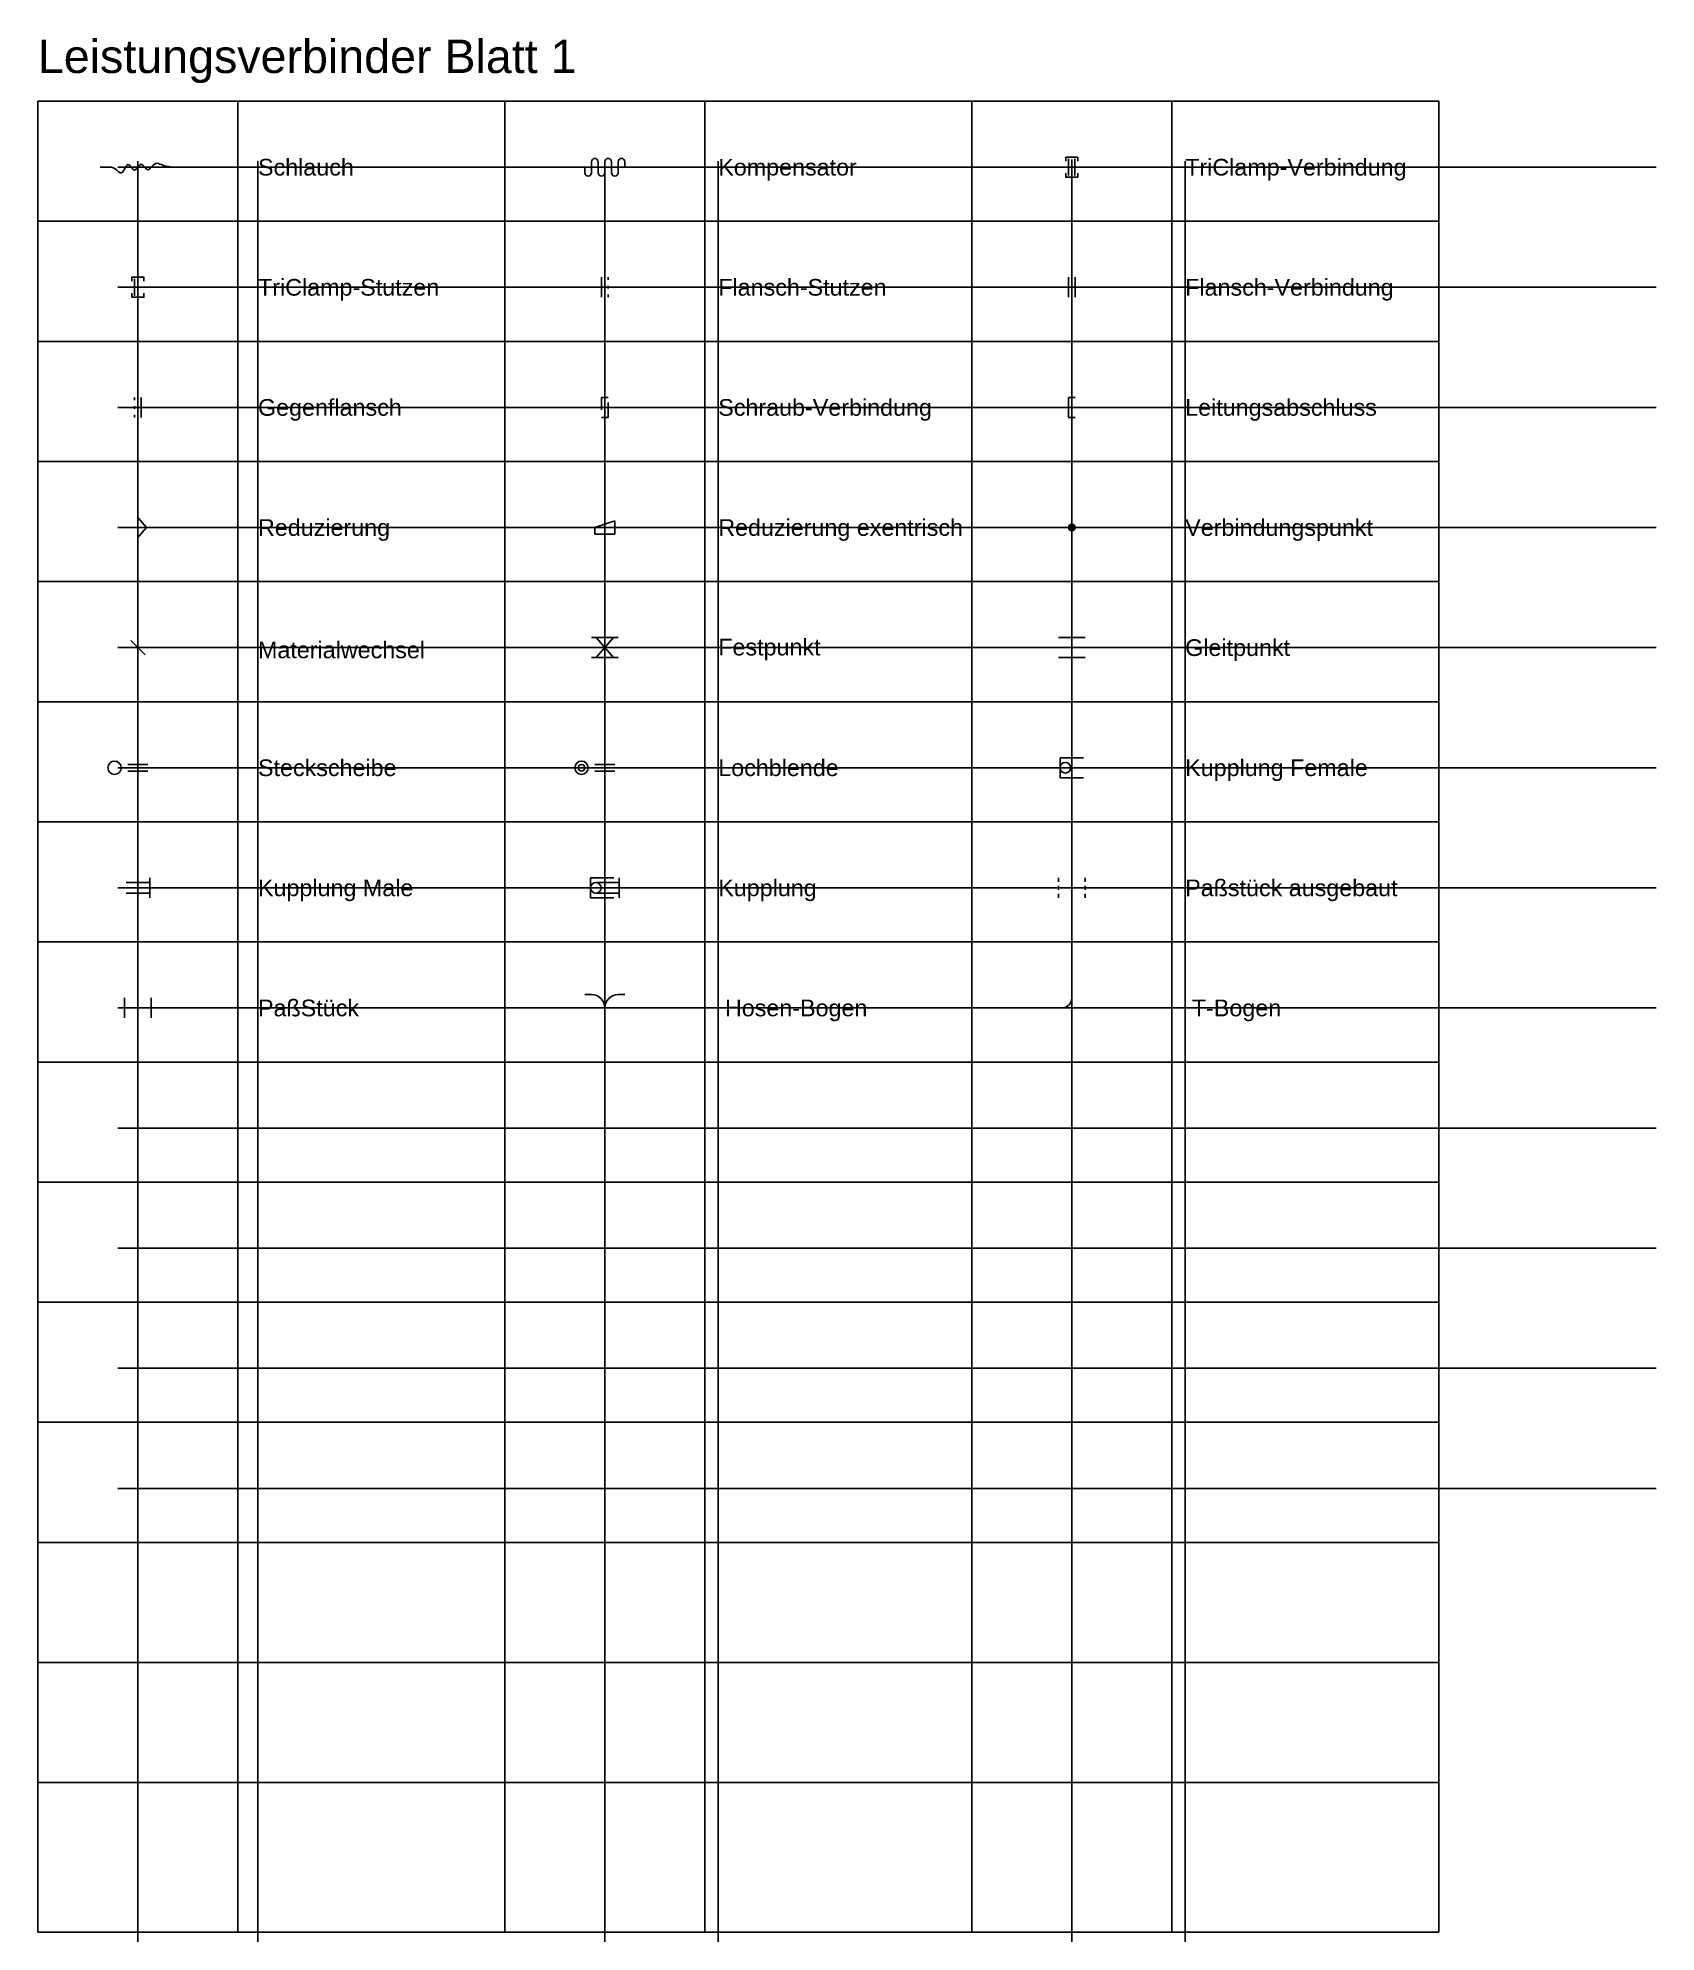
# Model space of a CAD drawing. Header units: millimetres. Extents: x 5800 to 17930, y 330 to 14524.
import ezdxf
from ezdxf.enums import TextEntityAlignment as Align

# ---------------------------------------------------------------- set-up
doc = ezdxf.new("R2010")
doc.units = ezdxf.units.MM
doc.layers.add('Z_Format', color=7, linetype='Continuous', plot=False)
doc.styles.get("Standard").update_dxf_attribs({"font": 'arial.ttf'})

# ---------------------------------------------------------------- blocks, each defined once
blk = doc.blocks.new('Kompensator')
for p, q in [((-200, 0), (-150, 0)), ((-150, 0), (-150, -41)), ((-100, 41), (-100, -41)), ((-50, 41), (-50, -41)), ((0, 41), (0, -41)), ((50, 41), (50, -41)), ((100, 41), (100, -41)), ((150, 41), (150, 0)), ((150, 0), (200, 0))]:
    blk.add_line(p, q)
for centre, start, end in [((-75, 41), 0, 180), ((25, 41), 0, 180), ((125, 41), 0, 180), ((-125, -41), 180, 0), ((-25, -41), 180, 0), ((75, -41), 180, 0)]:
    blk.add_arc(centre, 25, start, end)
blk = doc.blocks.new('Reduzierung')
for p, q in [((-32.5, 75), (32.5, 0)), ((-32.5, -75), (-32.5, 75)), ((32.5, 0), (-32.5, -75))]:
    blk.add_line(p, q)
blk = doc.blocks.new('TriClamp-Verbindung')
for p, q in [((-24, 63), (-24, -63)), ((24, 63), (24, -63))]:
    blk.add_line(p, q)
for points in [[(-45, 45), (-45, 75), (45, 75), (45, 45)], [(45, -45), (45, -75), (-45, -75), (-45, -45)]]:
    blk.add_lwpolyline(points)
blk = doc.blocks.new('Flansch-Stutzen')
for p, q in [((75, 0), (0, 0)), ((75, 75), (75, -75)), ((75, 75), (75, -75)), ((125, 55), (125, 75)), ((125, -10), (125, 10)), ((125, -75), (125, -55))]:
    blk.add_line(p, q)
blk = doc.blocks.new('Flansch-Verbindung')
for p, q in [((-25, 75), (-25, -75)), ((25, 75), (25, -75))]:
    blk.add_line(p, q)
blk = doc.blocks.new('TriClamp-Stutzen')
for p, q in [((81, 0), (0, 0)), ((81, 63), (81, -63))]:
    blk.add_line(p, q)
for points in [[(61, 45), (61, 75), (151, 75), (151, 45)], [(151, -45), (151, -75), (61, -75), (61, -45)]]:
    blk.add_lwpolyline(points)
blk = doc.blocks.new('Schlauch')
blk.add_line((-200, 0), (-284, 0))
blk.add_open_spline([(-200, 0), (-167, 0), (-123, -91), (-75, 73), (-25, -68), (25, 66), (76, -66), (125, 66), (200, 0), (284, 0)], degree=3, knots=[0, 0, 0, 0, 99.693728, 240.247481, 380.801234, 521.354988, 661.908741, 802.462494, 902.156222, 902.156222, 902.156222, 902.156222])
blk = doc.blocks.new('Verbindungspunkt')
h = blk.add_hatch(color=256)
h.dxf.hatch_style = 1
h.paths.add_polyline_path([(-25, 0, 1), (25, 0, 1)])
at = {"transparency": 33554687}
blk.add_circle((0, 0), 25, dxfattribs=at)
blk = doc.blocks.new('Materialwechsel')
blk.add_line((-53, 53), (53, -53))
blk = doc.blocks.new('Leitungsabschluss')
for p, q in [((-75, 75), (-25, 75)), ((-75, 75), (-75, -75)), ((0, 0), (-75, 0)), ((-25, -75), (-75, -75))]:
    blk.add_line(p, q)
blk = doc.blocks.new('Festpunkt')
for p, q in [((65, 75), (-65, -75)), ((65, -75), (-65, 75)), ((50, 0), (-50, 0)), ((100, -75), (-100, -75))]:
    blk.add_line(p, q)
blk.add_lwpolyline([(100, 75), (-100, 75)])
blk = doc.blocks.new('Gleitpunkt')
for p, q in [((-100, 75), (100, 75)), ((50, 0), (-50, 0)), ((-100, -75), (100, -75))]:
    blk.add_line(p, q)
blk = doc.blocks.new('Gegenflansch')
for p, q in [((0, 75), (0, 55)), ((0, 10), (0, -10)), ((50, 75), (50, -75)), ((0, -55), (0, -75))]:
    blk.add_line(p, q)
blk = doc.blocks.new('Schraub-Verbindung')
for p, q in [((-25, 75), (25, 75)), ((-25, 75), (-25, -18.75)), ((25, 37.5), (25, -75)), ((25, -75), (-25, -75))]:
    blk.add_line(p, q)
blk = doc.blocks.new('Kupplung Female')
at = {"color": 7, "linetype": 'Continuous'}
for p, q in [((0, 75), (175, 75)), ((0, -75), (0, 75)), ((175, -75), (0, -75))]:
    blk.add_line(p, q, dxfattribs=at)
blk.add_circle((40, 0), 40)
blk = doc.blocks.new('Kupplung Male')
at = {"color": 7, "linetype": 'Continuous'}
for p, q in [((-175, 40), (0, 40)), ((0, -40), (-175, -40))]:
    blk.add_line(p, q, dxfattribs=at)
blk.add_line((0, 75), (0, -75))
blk = doc.blocks.new('Kupplung')
at = {"color": 7, "linetype": 'Continuous'}
for p, q in [((-107.5, 75), (67.5, 75)), ((-67.5, 40), (107.5, 40)), ((67.5, -75), (-107.5, -75)), ((107.5, -40), (-67.5, -40))]:
    blk.add_line(p, q, dxfattribs=at)
for p, q in [((-107.5, 75), (-107.5, -75)), ((107.5, 75), (107.5, -75))]:
    blk.add_line(p, q)
blk.add_circle((-67.5, 0), 40)
blk = doc.blocks.new('Steckscheibe')
for p, q in [((41, 0), (-125, 0)), ((-75, 25), (75, 25)), ((-75, -25), (75, -25))]:
    blk.add_line(p, q)
blk.add_circle((-175, 0), 50)
blk = doc.blocks.new('Lochblende')
for p, q in [((41, 0), (-125, 0)), ((-75, 25), (75, 25)), ((-75, -25), (75, -25))]:
    blk.add_line(p, q)
for radius in [50, 25]:
    blk.add_circle((-175, 0), radius)
blk = doc.blocks.new('Reduzierung exentrisch')
for p, q in [((75, 75), (-75, 25)), ((-75, -25), (-75, 25)), ((75, -25), (75, 75)), ((75, -25), (-75, -25))]:
    blk.add_line(p, q)
blk = doc.blocks.new('Paßstück')
for p, q in [((-75, 100), (75, 100)), ((0, 100), (0, -100)), ((-75, -100), (75, -100))]:
    blk.add_line(p, q)
blk = doc.blocks.new('PaßStück ausgebaut')
for p, q in [((-45, 100), (-75, 100)), ((-15, 100), (15, 100)), ((0, 60), (0, 100)), ((0, 20), (0, -20)), ((45, 100), (75, 100)), ((-45, -100), (-75, -100)), ((-15, -100), (15, -100)), ((0, -60), (0, -100)), ((45, -100), (75, -100))]:
    blk.add_line(p, q)
blk = doc.blocks.new('Hosen-Bogen')
for p, q in [((-150, 100), (-100, 100)), ((0, 0), (0, -100)), ((150, 100), (100, 100))]:
    blk.add_line(p, q)
for centre, start, end in [((-100, 0), 0, 90), ((100, 0), 90, 180)]:
    blk.add_arc(centre, 100, start, end)
blk = doc.blocks.new('T-Bogen')
for p, q in [((0, 200), (0, 75)), ((-150, 0), (150, 0))]:
    blk.add_line(p, q)
blk.add_arc((-75, 75), 75, 270, 0)

msp = doc.modelspace()

# ---------------------------------------------------------------- linework, layer by layer
for p, q in [((7300, 14050), (7300, 330)), ((10800, 14050), (10800, 330)), ((14300, 14050), (14300, 330))]:
    msp.add_line(p, q)
for points in [[(5800, 14050), (5800, 330), (16300, 330), (16300, 14050), (5800, 14050)], [(9300, 14050), (9300, 330)], [(12800, 14050), (12800, 330)], [(5800, 13150), (16300, 13150)], [(5800, 12250), (16300, 12250)], [(5800, 11350), (16300, 11350)], [(5800, 10450), (16300, 10450)], [(5800, 9550), (16300, 9550)], [(5800, 8650), (16300, 8650)], [(5800, 7750), (16300, 7750)], [(5800, 6850), (16300, 6850)], [(5800, 5950), (16300, 5950)], [(5800, 5050), (16300, 5050)], [(5800, 4150), (16300, 4150)], [(5800, 3250), (16300, 3250)], [(5800, 2350), (16300, 2350)], [(5800, 1450), (16300, 1450)]]:
    msp.add_lwpolyline(points)
at = {"layer": 'Z_Format', "color": 3}
for p, q in [((6400, 13555), (17930, 13555)), ((6400, 12655), (17930, 12655)), ((6400, 11755), (17930, 11755)), ((6400, 10855), (17930, 10855)), ((6400, 9955), (17930, 9955)), ((6400, 9055), (17930, 9055)), ((6400, 8155), (17930, 8155)), ((6400, 7255), (17930, 7255)), ((6400, 6355), (17930, 6355)), ((6400, 5455), (17930, 5455)), ((6400, 4555), (17930, 4555)), ((6400, 3655), (17930, 3655))]:
    msp.add_line(p, q, dxfattribs=at)
for p in [(6550, 13600), (10050, 13600), (13550, 13612)]:
    msp.add_ray(p, (0, -1), dxfattribs=at)
at = {"layer": 'Z_Format', "color": 1}
for p in [(7450, 13600), (10900, 13600), (14400, 13600)]:
    msp.add_ray(p, (0, -1), dxfattribs=at)

# ---------------------------------------------------------------- block references
for name, p in [('TriClamp-Verbindung', (13550, 13555)), ('Schlauch', (6550, 13555)), ('Kompensator', (10050, 13555)), ('TriClamp-Stutzen', (6444, 12655)), ('Flansch-Stutzen', (9950, 12655)), ('Flansch-Verbindung', (13550, 12655)), ('Gegenflansch', (6525, 11755)), ('Schraub-Verbindung', (10050, 11755)), ('Leitungsabschluss', (13600, 11755)), ('Reduzierung', (6582, 10855)), ('Reduzierung exentrisch', (10050, 10830)), ('Verbindungspunkt', (13550, 10855)), ('Materialwechsel', (6550, 9955)), ('Festpunkt', (10050, 9955)), ('Gleitpunkt', (13550, 9955)), ('Steckscheibe', (6550, 9055)), ('Lochblende', (10050, 9055)), ('Kupplung Female', (13462, 9055)), ('Kupplung Male', (6638, 8155)), ('Kupplung', (10050, 8155)), ('T-Bogen', (13550, 7255)), ('Hosen-Bogen', (10050, 7255))]:
    msp.add_blockref(name, p)
at = {"rotation": 270}
for name, p in [('PaßStück ausgebaut', (13550, 8155)), ('Paßstück', (6550, 7255))]:
    msp.add_blockref(name, p, dxfattribs=at)

# ---------------------------------------------------------------- texts
at = {"color": 7}
for s, p in [('Schlauch', (7450, 13555)), ('Kompensator', (10900, 13555)), ('TriClamp-Verbindung', (14400, 13555)), ('TriClamp-Stutzen', (7450, 12655)), ('Flansch-Stutzen', (10900, 12655)), ('Flansch-Verbindung', (14400, 12655)), ('Gegenflansch', (7450, 11755)), ('Schraub-Verbindung', (10900, 11755)), ('Leitungsabschluss', (14400, 11755)), ('Reduzierung', (7450, 10855)), ('Reduzierung exentrisch', (10900, 10855)), ('Verbindungspunkt', (14400, 10855)), ('Materialwechsel', (7450, 9938)), ('Festpunkt', (10900, 9959)), ('Gleitpunkt', (14400, 9955)), ('Steckscheibe', (7450, 9055)), ('Lochblende', (10900, 9055)), ('Kupplung Female', (14400, 9055)), ('Kupplung Male', (7450, 8155)), ('Kupplung', (10900, 8155)), ('Paßstück ausgebaut', (14400, 8155)), ('PaßStück', (7450, 7255)), ('Hosen-Bogen', (10950, 7255)), ('T-Bogen', (14450, 7255))]:
    msp.add_text(s, height=125, dxfattribs=at).set_placement(p, align=Align.MIDDLE_LEFT)
at = {"insert": (5800, 14348), "char_height": 250, "attachment_point": 4}
msp.add_mtext_dynamic_manual_height_columns('Leistungsverbinder Blatt 1', width=4100.87, gutter_width=12.5, heights=[0], dxfattribs=at)

doc.saveas('drawing.dxf')
